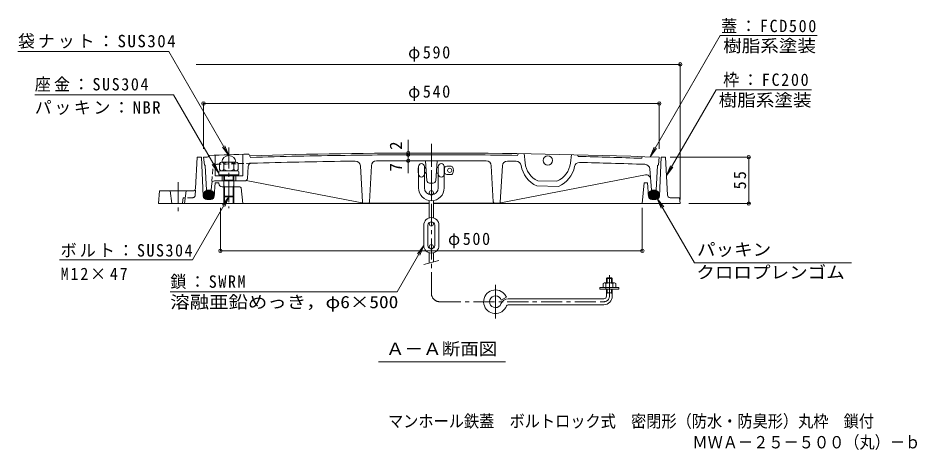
# Model space of a CAD drawing. Units: millimetres, scale not verified. Extents: x -839 to 950, y -677 to 661.
# Drawn here: x -839 to 227, y -677 to -165 of the extents above; entities that cross this region are included whole.
import ezdxf
from ezdxf.enums import TextEntityAlignment as Align

# ---------------------------------------------------------------- set-up
doc = ezdxf.new("R2010")
doc.units = ezdxf.units.MM
doc.header["$LTSCALE"] = 5
doc.header["$PDMODE"] = 32
doc.header["$PDSIZE"] = 4
for name, pattern in [('CHAIN1', [8, 5, -1, 1, -1]), ('CHAIN2', [12, 9, -1, 1, -1]), ('DASHED1', [1.8, 1.2, -0.6])]:
    doc.linetypes.add(name, pattern=pattern)
for name, color, linetype, lineweight in [('8-0', 4, 'Continuous', 9), ('8-1', 2, 'Continuous', 9), ('8-2', 3, 'Continuous', 9), ('8-3', 4, 'Continuous', 9), ('8-4', 7, 'Continuous', 9), ('8-5', 7, 'Continuous', 9), ('8-6', 6, 'Continuous', 9)]:
    doc.layers.add(name, color=color, linetype=linetype, lineweight=lineweight)
doc.layers.add('F-5_F-5ﾚｲﾔ', color=2, linetype='Continuous')
doc.styles.add('ＭＳ ゴシック', font='')
doc.styles.get('ＭＳ ゴシック').set_extended_font_data('MS Gothic')

msp = doc.modelspace()

# ---------------------------------------------------------------- linework, layer by layer
at = {"layer": '8-0'}
for p, q in [((-131.938, -478.572), (-143.937, -478.572)), ((-134.438, -473.449), (-141.438, -473.449)), ((-141.438, -478.572), (-141.438, -473.449)), ((-140.438, -478.572), (-140.438, -472.449)), ((-135.437, -472.449), (-134.438, -473.449)), ((-135.437, -478.572), (-135.437, -472.449)), ((-134.438, -478.572), (-134.438, -473.449)), ((-149.188, -486.071), (-149.188, -484.071)), ((-126.688, -484.071), (-149.188, -484.071)), ((-126.688, -486.071), (-149.188, -486.071)), ((-145.438, -484.071), (-145.438, -479.438)), ((-141.938, -486.071), (-141.938, -479.438)), ((-141.438, -494.449), (-141.438, -486.071)), ((-140.438, -490.449), (-140.438, -486.071)), ((-135.437, -490.449), (-135.437, -486.071)), ((-134.438, -494.449), (-134.438, -486.071)), ((-133.938, -484.071), (-133.938, -479.438)), ((-130.438, -484.071), (-130.438, -479.438)), ((-126.688, -486.071), (-126.688, -484.071)), ((-259.981, -495.645), (-266.166, -499.176)), ((-144.438, -497.449), (-257.913, -497.449)), ((-134.438, -490.449), (-141.438, -490.449)), ((-140.438, -490.449), (-141.438, -491.449)), ((-135.437, -490.449), (-134.438, -491.449)), ((-144.438, -504.449), (-257.913, -504.449))]:
    msp.add_line(p, q, dxfattribs=at)
at = {"layer": '8-0', "linetype": 'CHAIN2'}
msp.add_line((-272.937, -481.013), (-272.937, -520.885), dxfattribs=at)
at = {"layer": '8-0'}
msp.add_lwpolyline([(-135.437, -472.449), (-140.438, -472.449), (-141.438, -473.449)], dxfattribs=at)
for centre, radius, start, end in [((-143.688, -480.737), 2.179, 36.58644, 143.41356), ((-137.938, -488.242), 9.671, 65.56723, 114.43282), ((-132.188, -480.737), 2.179, 36.58644, 143.41356), ((-272.937, -500.949), 14, 42.5377, 339.8945), ((-272.937, -500.949), 7, 52.82191, 339.89464), ((-272.937, -500.949), 7, 14.66664, 52.82161), ((-257.913, -506.449), 9, 90, 159.89439), ((-272.937, -500.949), 14, 22.26187, 42.5374), ((-144.438, -494.449), 10, 270, 0), ((-144.438, -494.449), 3, 270, 0), ((-257.913, -506.449), 2, 90, 159.89453)]:
    msp.add_arc(centre, radius, start, end, dxfattribs=at)
at = {"layer": '8-1'}
for p, q in [((-628.311, -366.792), (-626.376, -329.636)), ((-626.376, -329.636), (-621.376, -329.636)), ((-619.066, -375.836), (-621.376, -329.636)), ((-78.686, -375.835), (-76.376, -329.635)), ((-71.376, -329.635), (-76.376, -329.635)), ((-69.024, -374.792), (-71.376, -329.635)), ((-606.092, -375.943), (-604.876, -360.136)), ((-604.876, -360.136), (-600.876, -360.136)), ((-600.808, -360.961), (-600.876, -360.136)), ((-91.66, -375.942), (-92.876, -360.135)), ((-670.876, -369.636), (-672.376, -384.636)), ((-631.307, -369.636), (-670.876, -369.636)), ((-658.376, -369.636), (-656.376, -384.636)), ((-639.376, -369.636), (-641.376, -384.636)), ((-575.867, -364.636), (-596.822, -364.636)), ((-594.876, -364.636), (-594.876, -384.636)), ((-593.876, -364.636), (-593.876, -384.636)), ((-583.876, -364.636), (-583.876, -384.636)), ((-582.876, -364.636), (-582.876, -384.636)), ((-574.375, -365.976), (-572.376, -384.636)), ((-610.08, -379.636), (-615.071, -379.636)), ((-87.672, -379.635), (-82.681, -379.635)), ((-66.028, -377.635), (-54.876, -377.635)), ((-54.876, -377.635), (-53.876, -384.635)), ((-351.376, -384.635), (-672.376, -384.635)), ((-53.876, -384.635), (-346.376, -384.635))]:
    msp.add_line(p, q, dxfattribs=at)
at = {"layer": '8-1', "linetype": 'CHAIN1'}
msp.add_line((-648.876, -359.211), (-648.876, -393.669), dxfattribs=at)
at = {"layer": '8-1', "linetype": 'DASHED1'}
for p, q in [((-628.727, -374.792), (-628.312, -366.82)), ((-642.876, -377.635), (-643.876, -384.635)), ((-631.723, -377.635), (-642.876, -377.635))]:
    msp.add_line(p, q, dxfattribs=at)
at = {"layer": '8-1'}
msp.add_lwpolyline([(-92.876, -360.135), (-96.876, -360.135), (-98.876, -384.635)], dxfattribs=at)
for centre, radius, start, end in [((-596.822, -360.636), 4, 184.66669, 270), ((-631.307, -366.636), 3, 270, 357.01874), ((-575.867, -366.136), 1.5, 6.1149, 90), ((-615.071, -375.636), 4, 182.86198, 270), ((-610.08, -375.636), 4, 270, 355.60158), ((-87.672, -375.636), 4, 184.39842, 270), ((-82.681, -375.636), 4, 270, 357.13802), ((-66.028, -374.635), 3, 182.98134, 270)]:
    msp.add_arc(centre, radius, start, end, dxfattribs=at)
at = {"layer": '8-1', "linetype": 'DASHED1'}
msp.add_arc((-631.723, -374.635), 3, 270, 357.01866, dxfattribs=at)
at = {"layer": '8-2', "linetype": 'CHAIN1'}
msp.add_line((-348.876, -314.883), (-348.876, -395.154), dxfattribs=at)
msp.add_line((-348.876, -314.883), (-348.876, -395.154), dxfattribs=at)
at = {"layer": '8-2'}
for p, q in [((-617.875, -338.637), (-618.864, -329.736)), ((-612.126, -327.497), (-612.466, -328.189)), ((-612.126, -327.497), (-612.466, -328.189)), ((-605.125, -327.255), (-605.125, -351.726)), ((-605.125, -327.255), (-605.125, -351.726)), ((-572.126, -326.191), (-572.126, -351.726)), ((-565.126, -325.981), (-563.169, -329.839)), ((-246.945, -327.469), (-245.943, -325.482)), ((-238.875, -325.466), (-237.726, -336.337)), ((-182.876, -326.611), (-184.062, -336.661)), ((-175.875, -326.779), (-174.88, -328.795)), ((-98.876, -328.943), (-99.543, -330.922)), ((-79.876, -338.637), (-78.876, -329.637)), ((-566.915, -354.954), (-565.898, -340.504)), ((-566.915, -354.954), (-565.898, -340.504)), ((-433.028, -339.951), (-430.463, -382.798)), ((-422.297, -382.736), (-419.942, -339.723)), ((-354.087, -357.502), (-355.872, -333.779)), ((-343.669, -357.504), (-341.872, -333.779)), ((-275.454, -382.736), (-277.809, -339.723)), ((-264.723, -339.951), (-267.288, -382.798)), ((-95.057, -350.672), (-268.802, -384.206)), ((-89.979, -343.609), (-88.126, -368.726)), ((-609.021, -360.536), (-609.625, -368.726)), ((-569.906, -357.726), (-606.027, -357.726)), ((-569.906, -357.726), (-606.027, -357.726)), ((-605.125, -351.726), (-593.63, -351.726)), ((-596.625, -351.726), (-596.625, -357.726)), ((-596.625, -351.726), (-596.625, -357.726)), ((-582.26, -351.726), (-572.126, -351.726)), ((-580.626, -351.726), (-580.626, -357.726)), ((-580.626, -351.726), (-580.626, -357.726)), ((-568.361, -357.298), (-428.949, -384.206)), ((-346.655, -360.277), (-351.091, -360.277)), ((-222.721, -357.753), (-200.032, -358.217)), ((-615.126, -368.726), (-609.625, -368.726)), ((-223.88, -363.73), (-198.364, -364.252)), ((-82.626, -368.726), (-88.126, -368.726)), ((-423.78, -384.138), (-351.376, -384.138)), ((-273.971, -384.138), (-346.376, -384.138))]:
    msp.add_line(p, q, dxfattribs=at)
at = {"layer": '8-2', "linetype": 'DASHED1'}
msp.add_line((-607.772, -343.609), (-609.021, -360.536), dxfattribs=at)
at = {"layer": '8-2'}
for points in [[(-615.126, -368.726), (-616.875, -339.637), (-617.875, -338.637)], [(-82.626, -368.726), (-80.876, -339.637), (-79.876, -338.637)]]:
    msp.add_lwpolyline(points, dxfattribs=at)
msp.add_circle((-210.875, -333.497), 5.5, dxfattribs=at)
for centre, radius, start, end in [((-348.626, -7824.865), 7500, 92.03249, 92.06492), ((-348.626, -7824.865), 7500, 92.03249, 92.06309), ((-614.71, -327.087), 2.5, 272.01211, 333.84622), ((-614.71, -327.087), 2.5, 272.01211, 333.84622), ((-298.625, -9324.037), 9002, 91.69646, 91.99577), ((-298.625, -9324.037), 9002, 91.69646, 91.99577), ((-348.876, -7824.776), 7500, 90, 91.64495), ((-348.876, -7824.776), 7498, 90.77893, 91.63774), ((-348.876, -7824.776), 7498, 90, 90.77893), ((-348.876, -7824.776), 7500, 87.93691, 90), ((-348.876, -7824.776), 7498, 89.22107, 90), ((-348.876, -7824.776), 7498, 88.09438, 88.6703), ((-561.91, -340.808), 4, 91.67541, 175.65458), ((-561.91, -340.808), 4, 91.67541, 175.65458), ((-348.875, -7824.775), 7490.999, 90.76909, 91.63053), ((-348.875, -7824.775), 7490.999, 90.69003, 90.76909), ((-439.017, -340.318), 6, 3.50854, 90.69012), ((-413.952, -340.059), 6, 89.47743, 176.7922), ((-348.875, -7824.775), 7490.999, 90, 90.49733), ((-348.876, -7824.775), 7490.999, 89.50267, 90), ((-283.799, -340.059), 6, 3.2078, 90.52257), ((-258.734, -340.318), 6, 89.30988, 176.49146), ((-348.876, -7824.775), 7490.999, 89.23091, 89.30997), ((-248.406, -340.45), 6, 9.01382, 89.23091), ((-210.875, -334.497), 32, 189.01382, 246.02974), ((-210.875, -333.497), 27, 186.03735, 243.97729), ((-210.875, -333.497), 27, 293.67964, 353.26917), ((-210.663, -334.709), 32, 292.60316, 349.19267), ((-173.337, -341.835), 6, 88.65617, 169.19267), ((-348.876, -7824.775), 7490.999, 88.36947, 88.65617), ((-348.876, -7824.775), 7490.999, 88.06365, 88.36947), ((-95.963, -344.05), 6, 4.22062, 88.06365), ((-94.109, -355.581), 5, 4.22062, 100.92437), ((-606.027, -360.726), 3, 90, 176.35318), ((-606.027, -360.726), 3, 90, 176.35318), ((-569.906, -354.726), 3, 270, 355.65458), ((-569.906, -354.726), 3, 270, 355.65458), ((-351.091, -357.277), 3, 184.33127, 270), ((-346.655, -357.277), 3, 270, 355.69797), ((-428.965, -382.706), 1.5, 183.50854, 270.61658), ((-423.795, -382.652), 1.5, 270.57677, 356.7922), ((-273.956, -382.652), 1.5, 183.2078, 269.42323), ((-268.786, -382.706), 1.5, 269.38342, 356.49146), ((-348.875, -7824.774), 7440.999, 90.57677, 90.61658), ((-348.876, -7824.774), 7440.999, 89.38342, 89.42323)]:
    msp.add_arc(centre, radius, start, end, dxfattribs=at)
at = {"layer": '8-2', "linetype": 'DASHED1'}
for centre, radius, start, end in [((-601.788, -344.05), 6, 91.93635, 175.77938), ((-348.875, -7824.775), 7490.999, 91.63053, 91.93635)]:
    msp.add_arc(centre, radius, start, end, dxfattribs=at)
at = {"layer": '8-3', "linetype": 'CHAIN1'}
for p, q in [((-588.876, -318.069), (-588.876, -390.164)), ((-348.876, -490.949), (-348.876, -313.877)), ((-137.938, -494.449), (-137.938, -464.961)), ((-338.876, -500.949), (-144.438, -500.949))]:
    msp.add_line(p, q, dxfattribs=at)
at = {"layer": '8-3', "color": 2}
for p, q in [((-599.826, -337.041), (-599.826, -344.212)), ((-580.375, -335.626), (-597.375, -335.626)), ((-594.875, -337.041), (-594.875, -344.213)), ((-582.875, -337.041), (-582.875, -344.212)), ((-577.926, -337.041), (-577.926, -344.212))]:
    msp.add_line(p, q, dxfattribs=at)
at = {"layer": '8-3'}
for p, q in [((-364.126, -340.777), (-364.126, -366.027)), ((-357.126, -340.777), (-357.126, -366.027)), ((-340.626, -340.777), (-340.626, -366.027)), ((-333.626, -340.777), (-333.626, -366.027)), ((-329.625, -340.277), (-325.567, -340.277)), ((-600.876, -347.127), (-600.876, -350.427)), ((-600.876, -350.427), (-576.876, -350.427)), ((-578.376, -345.627), (-599.376, -345.627)), ((-576.876, -347.127), (-576.876, -350.427)), ((-364.625, -342.777), (-364.126, -342.277)), ((-364.625, -342.777), (-364.625, -347.777)), ((-364.625, -342.777), (-364.126, -342.777)), ((-364.625, -347.777), (-364.126, -348.277)), ((-364.625, -347.777), (-364.126, -347.777)), ((-357.126, -341.777), (-355.274, -341.777)), ((-357.126, -342.777), (-355.198, -342.777)), ((-357.126, -347.777), (-354.819, -347.777)), ((-357.126, -348.777), (-354.743, -348.777)), ((-343.007, -348.777), (-340.626, -348.777)), ((-342.481, -341.777), (-340.626, -341.777)), ((-333.626, -341.777), (-333.196, -341.777)), ((-333.626, -348.777), (-333.196, -348.777)), ((-333.196, -341.777), (-333.196, -348.777)), ((-329.625, -350.277), (-325.567, -350.277)), ((-594.876, -375.726), (-594.876, -351.726)), ((-582.876, -356.726), (-594.876, -356.726)), ((-593.876, -356.726), (-594.876, -357.726)), ((-593.876, -356.726), (-593.876, -351.727)), ((-583.876, -356.725), (-583.876, -351.727)), ((-583.875, -356.726), (-582.875, -357.726)), ((-582.876, -375.726), (-582.876, -351.726)), ((-593.876, -364.726), (-594.876, -363.726)), ((-582.876, -364.726), (-594.876, -364.726)), ((-593.876, -376.726), (-593.876, -364.726)), ((-583.876, -376.726), (-583.876, -364.726)), ((-583.875, -364.726), (-582.875, -363.726)), ((-351.376, -371.777), (-351.376, -373.889)), ((-346.376, -371.777), (-346.376, -373.889)), ((-583.876, -376.726), (-593.876, -376.726)), ((-583.876, -376.726), (-582.876, -375.726)), ((-351.376, -381.071), (-351.376, -401.632)), ((-346.376, -381.071), (-346.376, -401.632)), ((-357.876, -410.277), (-357.876, -434.277)), ((-352.876, -410.277), (-352.876, -434.277)), ((-351.376, -408.777), (-351.376, -407.155)), ((-346.376, -408.777), (-346.376, -407.155)), ((-344.875, -410.277), (-344.875, -434.277)), ((-339.875, -410.277), (-339.875, -434.277)), ((-351.376, -435.777), (-351.376, -437.4)), ((-346.376, -435.777), (-346.376, -437.4)), ((-351.376, -454.947), (-351.376, -442.923)), ((-346.376, -453.607), (-346.376, -442.923)), ((-357.876, -456.689), (-339.875, -451.866))]:
    msp.add_line(p, q, dxfattribs=at)
msp.add_lwpolyline([(-582.876, -375.726), (-594.876, -375.726), (-593.876, -376.726)], dxfattribs=at)
for centre in [(-327.126, -345.277), (-348.876, -371.777), (-348.876, -408.777), (-348.876, -435.777)]:
    msp.add_circle(centre, 2.5, dxfattribs=at)
at = {"layer": '8-3', "color": 2}
for centre, radius, start, end in [((-597.35, -338.498), 2.873, 30.49951, 149.50049), ((-588.875, -349.059), 13.433, 63.46959, 116.53041), ((-580.4, -338.498), 2.873, 30.49951, 149.50049), ((-597.351, -342.755), 2.873, 210.49951, 329.50049), ((-588.876, -332.194), 13.433, 243.46959, 296.53041), ((-580.401, -342.755), 2.873, 210.49951, 329.50049)]:
    msp.add_arc(centre, radius, start, end, dxfattribs=at)
at = {"layer": '8-3'}
for centre, radius, start, end in [((-360.626, -340.777), 3.5, 0, 180), ((-337.125, -340.777), 3.5, 0, 180), ((-329.625, -345.277), 5, 90, 135.57204), ((-325.567, -342.277), 2, 34.84969, 90), ((-599.376, -347.127), 1.5, 90, 180), ((-578.376, -347.127), 1.5, 0, 90), ((-360.626, -349.777), 3.5, 180, 0), ((-337.125, -349.777), 3.5, 180, 0), ((-329.625, -345.277), 5, 224.42796, 270), ((-325.567, -348.277), 2, 270, 325.15031), ((-329.875, -345.277), 7.25, 325.15024, 34.84976), ((-348.876, -366.027), 15.25, 180, 0), ((-348.876, -366.027), 8.25, 180, 0), ((-348.876, -410.277), 9, 0, 180), ((-348.876, -410.277), 4, 0, 180), ((-348.876, -434.277), 9, 180, 0), ((-348.876, -434.277), 4, 180, 0)]:
    msp.add_arc(centre, radius, start, end, dxfattribs=at)
at = {"layer": '8-3', "linetype": 'CHAIN1'}
for centre, radius, start, end in [((-338.876, -490.949), 10, 180, 270), ((-144.438, -494.449), 6.5, 270, 0)]:
    msp.add_arc(centre, radius, start, end, dxfattribs=at)
at = {"layer": '8-3', "color": 2}
msp.add_ellipse((-588.875, -335.626), major_axis=(8.25, 0), ratio=0.9696, start_param=6.28318531, end_param=9.42477796, dxfattribs=at)
at = {"layer": '8-4'}
for p, q in [((-53.876, -219.64), (-627.608, -219.64)), ((-53.876, -218.89), (-53.876, -379.635)), ((-618.875, -265.318), (-618.875, -319.636)), ((-78.876, -266.068), (-618.875, -266.068)), ((-78.876, -265.318), (-78.876, -319.636)), ((-376.199, -324.826), (-376.199, -308.929)), ((-376.199, -326.826), (-376.199, -324.826)), ((-376.199, -333.826), (-376.199, -326.826)), ((28.738, -329.635), (-65.751, -329.635)), ((27.238, -329.635), (27.238, -384.635)), ((-376.199, -333.826), (-376.199, -348.636)), ((-598.876, -441.382), (-598.876, -389.635)), ((-98.876, -441.382), (-98.876, -389.635)), ((28.738, -384.635), (-43.876, -384.635)), ((-98.876, -440.632), (-598.876, -440.632))]:
    msp.add_line(p, q, dxfattribs=at)
for p in [(-53.876, -219.64), (-618.875, -266.068), (-78.876, -266.068), (-376.199, -324.826), (-376.199, -326.826), (27.238, -329.635), (-376.199, -333.826), (27.238, -384.635), (-598.876, -440.632), (-98.876, -440.632)]:
    msp.add_point(p, dxfattribs=at)
at = {"layer": '8-5'}
for p, q in [((108.156, -185.385), (-6.715, -185.385)), ((-838.699, -204.525), (-659.949, -204.525)), ((-588.876, -327.627), (-659.949, -204.525)), ((-818.816, -255.577), (-654.463, -255.577)), ((-600.876, -348.393), (-654.463, -255.577)), ((101.619, -249.762), (-11.475, -249.762)), ((-588.876, -327.627), (-596.486, -317.71)), ((-588.876, -327.627), (-593.66, -316.079)), ((-89.775, -329.253), (-82.166, -319.336)), ((-600.876, -348.393), (-608.485, -338.476)), ((-600.876, -348.393), (-605.659, -336.845)), ((-70.235, -351.539), (-62.626, -341.622)), ((-588.876, -376.726), (-596.486, -386.643)), ((-81.203, -378.604), (-73.593, -388.521)), ((-81.203, -378.604), (-76.419, -390.152)), ((-37.236, -454.756), (-81.203, -378.604)), ((-357.876, -434.277), (-365.485, -444.194)), ((-631.888, -451.226), (-789.538, -451.226)), ((149.002, -454.756), (-37.236, -454.756)), ((-389.466, -488.993), (-658.216, -488.993)), ((-411.625, -572.211), (-261.125, -572.211))]:
    msp.add_line(p, q, dxfattribs=at)
for points in [[(-6.714, -185.385), (-89.775, -329.253), (-84.992, -317.704)], [(-11.475, -249.762), (-70.235, -351.539), (-65.452, -339.99)], [(-631.888, -451.226), (-588.876, -376.726), (-593.66, -388.275)], [(-389.466, -488.993), (-357.876, -434.277), (-362.659, -445.826)]]:
    msp.add_lwpolyline(points, dxfattribs=at)
at = {"layer": '8-6'}
for p, q in [((-599.426, -350.727), (-578.326, -350.727)), ((-610.906, -379.554), (-618.542, -371.917)), ((-609.611, -379.151), (-617.834, -370.928)), ((-608.498, -378.567), (-616.945, -370.121)), ((-607.552, -377.816), (-615.888, -369.48)), ((-606.779, -376.892), (-614.658, -369.013)), ((-606.214, -375.759), (-613.221, -368.753)), ((-605.954, -374.322), (-611.478, -368.798)), ((-606.453, -372.127), (-608.978, -369.602)), ((-91.797, -374.322), (-86.273, -368.798)), ((-91.537, -375.759), (-84.531, -368.753)), ((-91.299, -372.127), (-88.774, -369.602)), ((-90.972, -376.892), (-83.093, -369.013)), ((-90.2, -377.816), (-81.863, -369.48)), ((-89.254, -378.567), (-80.807, -370.121)), ((-88.141, -379.151), (-79.918, -370.928)), ((-86.846, -379.554), (-79.21, -371.917)), ((-614.329, -379.525), (-619.123, -374.73)), ((-612.429, -379.727), (-619.02, -373.136)), ((-85.322, -379.727), (-78.732, -373.136)), ((-83.423, -379.525), (-78.628, -374.73))]:
    msp.add_line(p, q, dxfattribs=at)
for points in [[(-599.426, -350.427), (-599.426, -350.727), (-598.376, -351.727), (-579.376, -351.727)], [(-578.326, -350.427), (-578.326, -350.727), (-579.376, -351.727)]]:
    msp.add_lwpolyline(points, dxfattribs=at)
for centre, major_axis in [((-612.552, -374.226), (6.599, 0)), ((-85.2, -374.226), (-6.599, 0))]:
    msp.add_ellipse(centre, major_axis=major_axis, ratio=0.8337, dxfattribs=at)

# ---------------------------------------------------------------- texts
at = {"layer": '8-4', "color": 2, "style": 'ＭＳ ゴシック'}
for s, p in [('2', (-379.199, -320.968)), ('7', (-379.199, -346.62))]:
    msp.add_text(s, height=14.66, rotation=90, dxfattribs=at).set_placement(p, align=Align.BOTTOM_LEFT)
at = {"layer": '8-4', "color": 2, "char_height": 14.66, "attachment_point": 7, "style": 'ＭＳ ゴシック'}
for s, insert in [('\\T1.21;\\W0.95;φ590', (-376.376, -216.64)), ('\\T1.21;\\W0.95;φ540', (-376.375, -263.068)), ('\\T1.21;\\W0.95;φ500', (-329.087, -437.619))]:
    msp.add_mtext(s, dxfattribs=dict(at, insert=insert))
at = {"layer": '8-4', "color": 2, "insert": (24.238, -367.76), "char_height": 14.66, "attachment_point": 7, "rotation": 90, "style": 'ＭＳ ゴシック'}
msp.add_mtext('\\T1.27;\\W0.95;55', dxfattribs=at)
at = {"layer": '8-5', "color": 2, "style": 'ＭＳ ゴシック'}
for s, width, p in [('樹脂系塗装', 1.1, (-3.05, -209.385)), ('樹脂系塗装', 1.1, (-8.381, -273.762)), ('パッキン', 1.1, (-34.143, -450.756)), ('クロロプレンゴム', 1.1, (-34.944, -477.756)), ('溶融亜鉛めっき，φ6×500', 1.15, (-658.216, -512.993)), ('Ａ－Ａ断面図', 1.1, (-402.625, -568.461))]:
    msp.add_text(s, height=14.66, dxfattribs=dict(at, width=width)).set_placement(p, align=Align.BOTTOM_LEFT)
at = {"layer": '8-5', "color": 2, "char_height": 14.66, "attachment_point": 7, "style": 'ＭＳ ゴシック'}
for s, insert in [('\\T1.21;\\W0.95;蓋：FCD500', (-5.507, -182.385)), ('\\T1.18;袋ナット：SUS304', (-838.699, -201.025)), ('\\T1.2;\\W0.95;座金：SUS304', (-818.816, -252.077)), ('\\T1.21;\\W0.95;枠：FC200', (-3.184, -246.762)), ('\\T1.16;パッキン：NBR', (-818.816, -279.577)), ('\\T1.19;\\W0.95;ボルト：SUS304', (-788.138, -448.226)), ('\\T1.23;\\W0.95;M12×47', (-788.138, -475.226)), ('\\T1.2;\\W0.95;鎖：SWRM', (-658.216, -485.993))]:
    msp.add_mtext(s, dxfattribs=dict(at, insert=insert))
at = {"layer": 'F-5_F-5ﾚｲﾔ', "style": 'ＭＳ ゴシック', "width": 0.9}
for s, p in [('マンホール鉄蓋\u3000ボルトロック式\u3000密閉形（防水・防臭形）丸枠\u3000鎖付', (-400.211, -654.149)), ('ＭＷＡ－２５－５００（丸）－ｂ', (-39.501, -679.096))]:
    msp.add_text(s, height=14.66, dxfattribs=at).set_placement(p, align=Align.BOTTOM_LEFT)

doc.saveas('drawing.dxf')
